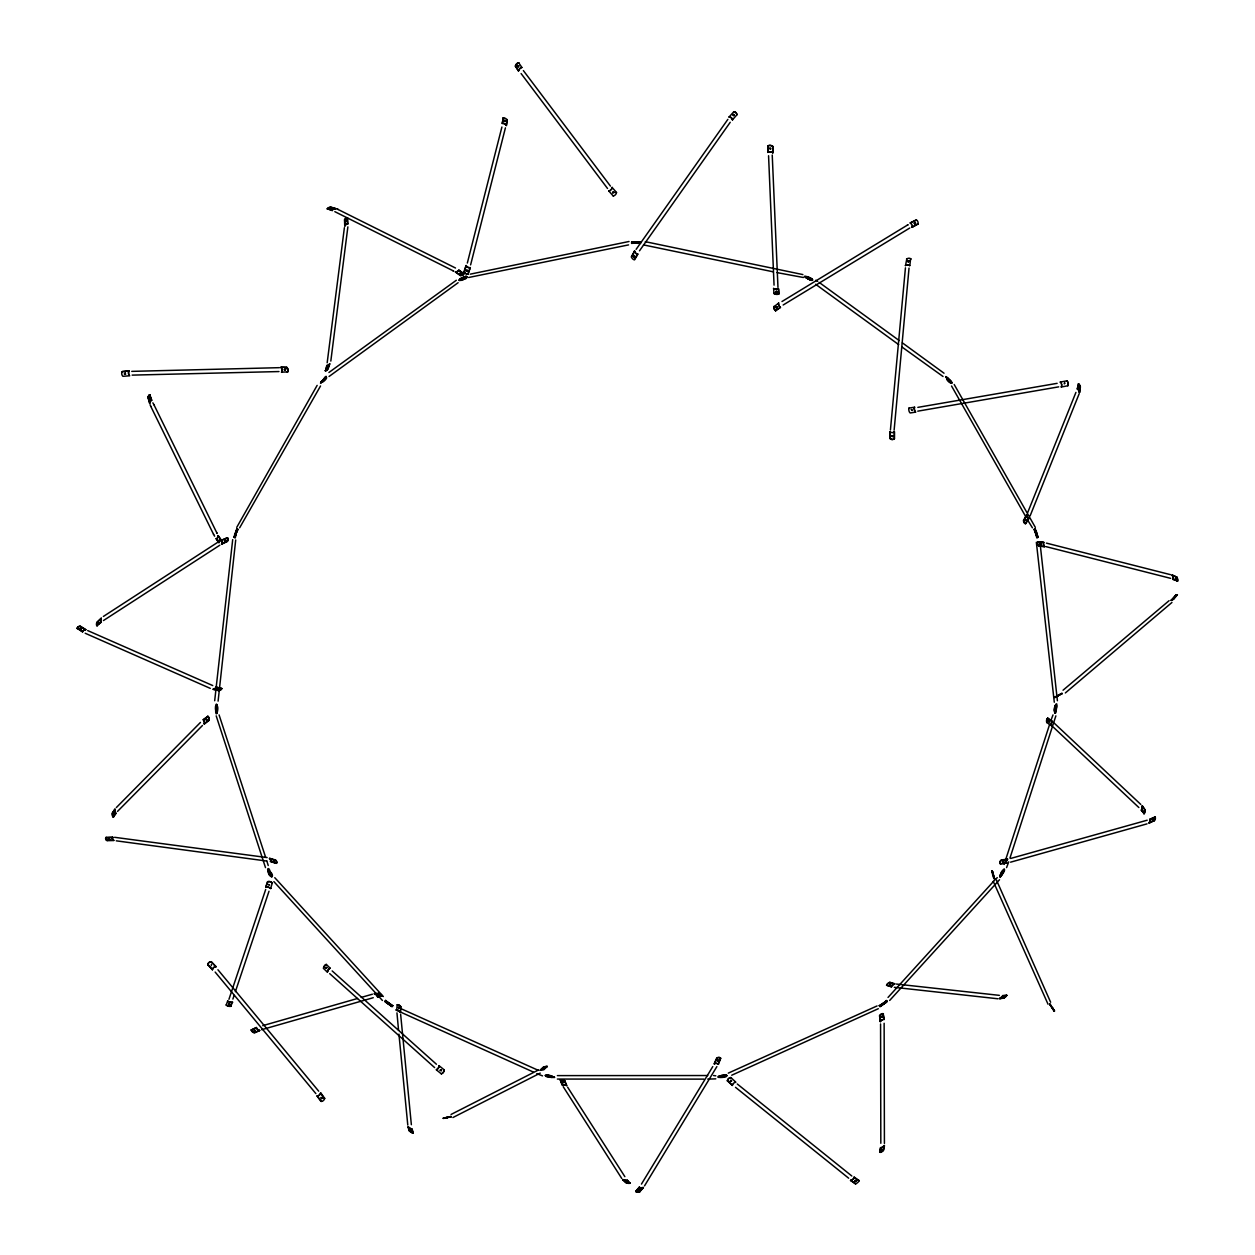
<?xml version="1.0" encoding="UTF-8"?>
<svg xmlns="http://www.w3.org/2000/svg" width="1255" height="1255" viewBox="0 0 1255 1255"><rect width="100%" height="100%" fill="white"/><g stroke="black" fill="none" stroke-linecap="round" stroke-linejoin="round"><path stroke-width="1.5" d="M327.179 362.773L344.388 227.673M347.87 226.873L330.818 361.079M890.407 438.842L890.015 431.673A4.361 3.718 86.8 0 0 890.517 432.065A4.079 3.467 86.8 0 0 891.615 432.52L892.336 432.583M890.313 438.858A4.032 3.436 86.8 0 0 893.968 438.936L894.438 438.638A4.032 3.436 86.8 0 1 890.187 438.575L890.203 431.657M894.282 438.685L894.297 431.767A4.361 3.718 86.8 0 1 893.497 432.3M894.47 438.67L894.486 431.767A4.361 3.718 86.8 0 1 893.999 432.144M1051.172 1006.322L1049.949 1003.953L1053.98 1010.165M217.492 688.838L218.448 688.713M218.59 688.587L218.762 689.356L218.433 688.556M389.379 1003.89L388.03 1003.498L389.317 1003.765M389.427 1003.922L388.595 1003.263M552.592 1077.01C546.553 1071.927 540.434 1077.433 552.247 1077.37M79.991 628.316L81.214 628.52M914.911 223.892L914.205 223.076M1175.166 596.235L1174.492 597.207M125.343 373.002L124.323 373.943M125.61 374.084L125.092 373.033M325.202 377.614C317.217 385.52 320.951 384.893 324.92 377.379M216.189 708.636L216.817 709.42M216.174 708.181L216.833 709.326M881.324 1149.768L882.296 1149.423M1055.832 709.012L1055.377 708.197M234.732 536.716L234.92 537.124A4.361 0.816 -74.1 0 1 234.936 537.705L236.834 530.536M234.261 537.077L235.281 537.391A4.361 0.816 -74.1 0 1 235.281 537.799L236.803 530.096M327.367 367.652L327.131 368.578M504.181 120.825L505.075 120.229M504.385 120.668L505.043 121.453L504.306 121.17M504.996 121.609L504.573 120.307M894.125 430.183L909.028 268.115M1055.267 709.279L1055.69 708.4M541.125 1069.637L543.289 1067.283A4.032 1.004 -25 0 1 547.133 1066.374L543.807 1069.746A4.361 1.082 -25 0 0 543.368 1069.684A4.079 1.004 -25 0 0 542.772 1069.731L541.815 1069.966A4.079 1.004 -25 0 0 541.344 1070.107M1003.09 861.056L1002.682 862.342M149.439 398.07L149.612 398.839L149.925 397.929M235.611 533.877L235.924 532.559L236.018 533.877M345.894 221.351L346.176 220.519M345.596 221.272L345.925 220.613M1034.889 530.865L1036.128 530.755L1038.026 537.407M717.17 1060.318L717.938 1060.836M717.844 1060.742L718.064 1059.597L717.562 1060.961M948.404 379.324L949.36 380.359L948.2 379.794M948.121 379.559L949.109 379.951M214.683 700.745L232.693 539.634M113.374 817.178L115.789 813.334A4.361 1.851 -87 0 1 115.523 813.052A4.079 1.726 -87 0 1 115.115 812.205L114.864 811.154A4.079 1.726 -87 0 1 114.785 810.212A4.361 1.851 -87 0 1 114.801 809.13L112.166 813.381A4.032 1.71 -87 0 0 113.013 816.974L116.119 813.35A4.361 1.851 -87 0 1 115.852 813.067A4.079 1.726 -87 0 1 115.444 812.22L115.193 811.169A4.079 1.726 -87 0 1 115.099 809.867A4.361 1.851 -87 0 1 115.131 809.146L112.511 812.942A4.032 1.71 -87 0 0 113.499 817.146M400.471 1012.503L401.02 1006.918A4.032 2.463 55.6 0 0 397.207 1004.737L396.674 1010.322A4.361 2.667 55.6 0 1 397.145 1010.275A4.079 2.479 55.6 0 1 398.133 1010.495L399.09 1011.044A4.079 2.479 55.6 0 1 399.78 1011.656M518.519 66.484L518.566 65.652M325.72 377.269C329.328 376.673 321.296 384.767 320.982 381.693M1055.8 711.789C1050.513 712.354 1060.208 693.497 1055.455 711.758M1055.204 711.601C1053.918 701.969 1058.687 703.255 1055.628 711.773M625.853 1180.5L624.77 1180.375A4.079 1.302 17.2 0 1 623.829 1180.171A4.361 1.396 17.2 0 1 622.794 1179.857L626.088 1182.885A4.032 1.302 17.2 0 0 629.806 1183.292L627.265 1180.014A4.361 1.396 17.2 0 1 626.904 1180.108A4.079 1.302 17.2 0 1 625.963 1180.171L624.865 1180.045A4.079 1.302 17.2 0 1 623.578 1179.747A4.361 1.396 17.2 0 1 622.904 1179.543L625.759 1182.414A4.032 1.302 17.2 0 0 630.12 1182.885M1000.345 875.582C1001.223 868.193 1008.816 866.797 1001.082 875.849M1001.098 876.068L1003.969 869.15L1003.671 869.888M1001.725 873.355L1002.698 872.696L1001.819 873.119M84.665 629.947A4.079 2.588 11.3 0 0 83.881 630.23L83.112 630.779A4.079 2.588 11.3 0 0 82.673 631.547A4.361 2.777 11.3 0 0 82.61 632.002L77.245 628.222A4.032 2.573 11.3 0 1 79.849 626.339L80.116 626.308M216.174 708.306L216.629 709.122L216.174 708.463M908.651 261.997L907.663 261.26M908.698 260.695L907.992 261.934M772.233 155.024L777.975 287.426M1152.09 819.939L1153.282 819.829M1153.11 819.186L1152.514 820.252L1152.466 819.217M114.08 814.307L113.515 813.381M113.625 813.742L114.142 814.181M206.306 719.303L206.683 720.386M463.644 278.453L462.64 278.296M1055.706 708.62L1055.424 708.902M1036.41 533.03L1036.583 533.548M1036.505 533.846L1036.097 532.575L1036.457 533.877M1037.493 536.152L1035.265 528.904M221.633 688.822L216.158 686.893A4.361 2.039 -7.8 0 1 216.017 687.411A4.079 1.898 -7.8 0 1 215.703 688.195L214.934 688.744A4.079 1.898 -7.8 0 1 214.15 689.105A4.361 2.039 -7.8 0 1 213.162 689.403L219.029 690.705A4.032 1.883 -7.8 0 0 221.617 688.666L221.633 688.415M215.578 706.22C220.927 702.471 214.856 725.139 215.75 706.189M216.958 712.369L216.911 713.295L215.954 705.938M719.821 1077.37L719.397 1077.135M905.435 267.848L890.423 430.01M222.182 542.207L222.182 541.266M236.803 528.904L234.434 535.399L235.36 536.23M234.748 535.791L237.132 529.03A4.361 0.816 -69.9 0 0 237.07 529.406L237.807 529.641A4.361 0.816 -69.9 0 0 238.042 529.312L234.889 536.246M775.637 292.07L776.327 291.207M721.86 1076.398L723.115 1076.006L722.064 1076.743M881.01 1005.977L880.728 1005.114M880.822 1005.898L886.469 1000.423A4.361 0.816 -38.1 0 0 886.203 1000.721L886.877 1001.616A4.361 0.816 -38.1 0 0 887.238 1001.474L881.434 1005.71M98.816 623.123L98.408 622.025L98.329 623.311M98.659 623.045L98.517 621.947M562.46 1082.187L563.62 1082.061M563.166 1082.845L563.699 1081.936M811.106 278.939C815.123 283.912 793.646 270.515 811.718 279.41M1048.317 721.358L1049.211 720.841M1049.509 721.939L1048.647 720.966M725.327 1076.006L725.327 1075.394M271.535 875.441C267.174 879.112 266.546 857.981 271.582 875.833M325.829 967.966L326.943 967.542L325.892 967.228M325.767 968.327L326.739 967.621L326.316 968.389M773.77 306.879L778.79 303.02M1003.843 870.484L1000.172 877.386L1003.388 870.342M730.708 1080.163L730.394 1081.402M731.524 1081.277L731.524 1080.461M725.688 1075.551L724.857 1075.331L725.531 1076.068M1078.72 387.011L1079.426 387.968M1079.269 387.999L1078.986 386.65L1079.096 388.046M275.551 860.02L269.543 858.247A4.361 2.071 31.1 0 1 270.202 858.953A4.079 1.93 31.1 0 1 270.625 859.597L270.876 860.365A4.079 1.93 31.1 0 1 270.751 861.024A4.361 2.071 31.1 0 1 270.531 861.291A4.361 2.071 31.1 0 1 270.374 861.558L276.382 863.346A4.032 1.914 31.1 0 0 275.394 860.303L275.771 860.444M251.282 1029.978L256.428 1027.688A4.361 2.839 13.4 0 0 256.522 1028.159A4.079 2.651 13.4 0 0 257.04 1029.053L257.855 1029.79A4.079 2.651 13.4 0 0 259.001 1030.402A4.361 2.839 13.4 0 0 259.675 1030.622L254.53 1032.928A4.032 2.62 13.4 0 1 251.282 1029.978L256.491 1027.421A4.361 2.839 13.4 0 0 256.585 1027.892A4.079 2.651 13.4 0 0 257.102 1028.786L257.918 1029.524A4.079 2.651 13.4 0 0 258.718 1029.994A4.361 2.839 13.4 0 0 259.738 1030.355L254.153 1032.536A4.032 2.62 13.4 0 1 251.392 1030.026L251.345 1029.712M1175.119 578.257L1175.778 578.006M734.41 115.24L734.348 115.413M1055.596 708.934L1055.581 709.295M885.92 1002.667L885.826 1001.616M912.071 410.511L911.412 409.569M224.629 540.481L225.712 540.403M225.978 540.168L225.822 540.748M1055.879 715.852L1009.93 858.153M236.254 532.669L235.454 533.893M235.72 533.438L236.16 532.732L236.128 533.579M639.893 1191.842L639.768 1191.56A4.032 2.071 -23 0 1 635.783 1191.277L636.065 1191.732A4.032 2.071 -23 0 0 639.454 1191.983L643.423 1187.638A4.361 2.228 -23 0 1 642.748 1187.826A4.079 2.086 -23 0 1 641.509 1188.014L640.521 1187.952A4.079 2.086 -23 0 1 639.909 1187.732M770.915 148.419L770.601 149.141M268.554 884.43L268.915 884.948M323.413 968.436L323.476 967.997A4.032 3.028 -68.9 0 1 325.876 964.546L326.457 964.483A4.032 3.028 -68.9 0 0 323.633 968.515L327.461 972.311A4.361 3.263 -68.9 0 1 327.68 971.26M806.369 276.978L805.992 276.728M890.062 984.94L889.309 984.234M889.371 984.375L890.642 984.579M1034.779 529.986L1034.951 529.422A4.361 0.816 69.9 0 0 1034.983 529.014L1037.336 535.791M1036.316 533.265L1036.536 533.375M777.096 307.067L775.841 307.585M1056.286 705.953C1052.678 706.989 1055.596 721.813 1055.879 705.796M1056.145 706.173L1055.157 713.295L1054.969 712.385M1055.879 705.436L1055.518 713.342L1054.875 712.291M727.382 1080.994L727.414 1080.853A4.032 3.734 7.9 0 1 730.881 1077.543L730.41 1077.763A4.032 3.734 7.9 0 0 727.461 1080.571L732.387 1085.512M270.405 873.715L269.37 872.696L270.327 873.276M269.668 872.507L270.202 873.464M855.361 1181.645L854.969 1180.5M854.937 1181.426L854.859 1180.626M612.738 192.752L613.883 192.062M85.717 629.524L80.304 626.167A4.032 2.573 11.3 0 0 77.261 628.363L77.198 628.645M211.405 964.311L211.311 965.738M503.553 117.75L502.125 123.523A4.361 3.138 52 0 1 502.973 123.476M503.224 117.797L502.329 123.367A4.361 3.138 52 0 1 502.879 123.304A4.079 2.918 52 0 1 503.992 123.492L505.028 124.01A4.079 2.918 52 0 1 506.047 124.888M503.02 117.954A4.032 2.902 52 0 1 507.177 120.025L506.283 125.594A4.361 3.138 52 0 0 505.843 125.045M507.098 119.507L506.487 125.437A4.361 3.138 52 0 0 505.781 124.621M149.439 397.459L149.941 398.776M879.692 1152.153L880.461 1147.619A4.361 1.961 -46.2 0 0 880.869 1147.603A4.079 1.82 -46.2 0 0 881.794 1147.337L882.751 1146.788A4.079 1.82 -46.2 0 0 883.489 1146.207A4.361 1.961 -46.2 0 0 884.257 1145.438L883.504 1149.972A4.032 1.804 -46.2 0 1 879.692 1152.153L880.696 1147.839A4.361 1.961 -46.2 0 0 881.339 1147.792A4.079 1.82 -46.2 0 0 882.03 1147.556L882.987 1147.007A4.079 1.82 -46.2 0 0 884.006 1146.176A4.361 1.961 -46.2 0 0 884.493 1145.658L883.426 1150.521A4.032 1.804 -46.2 0 1 880.179 1152.388L879.912 1152.263M458.091 271.315A4.079 2.447 11 0 0 458.655 270.641A4.361 2.62 11 0 0 458.844 269.951L463.754 273.731A4.032 2.432 11 0 1 460.334 275.535L455.361 272.037M218.103 701.137L235.705 539.979M460.773 273.135C458.906 271.739 462.044 274.563 460.836 272.853M889.936 982.571L889.826 982.288A4.032 2.196 -20.7 0 0 886.579 985.222L891.552 986.948A4.361 2.385 -20.7 0 1 891.678 986.508A4.079 2.228 -20.7 0 1 892.195 985.677L893.011 984.924A4.079 2.228 -20.7 0 1 893.811 984.438A4.361 2.385 -20.7 0 1 894.799 983.998L889.513 982.728M321.045 382.273L326.065 376.296L321.202 382.524M149.612 394.713L151.871 400.361A4.361 2.024 -88.2 0 0 151.541 400.392A4.361 2.024 -88.2 0 0 151.039 400.455A4.079 1.883 -88.2 0 0 150.6 400.784L150.114 401.522A4.079 1.883 -88.2 0 0 149.721 402.62A4.361 2.024 -88.2 0 0 149.58 403.279L147.933 397.207M148.043 397.474L148.09 397.223A4.032 1.867 -88.2 0 1 149.784 394.729L151.541 400.345A4.079 1.883 -88.2 0 0 150.929 400.8L150.427 401.522A4.079 1.883 -88.2 0 0 150.129 402.29A4.361 2.024 -88.2 0 0 149.894 403.279L148.168 397.647A4.032 1.867 -88.2 0 1 150.145 394.729M345.643 220.911L346.521 221.46M905.514 265.589L906.8 258.859M910.597 258.75L909.812 265.699A4.361 3.561 -58 0 0 909.106 265.15A4.361 3.561 -58 0 1 909.624 265.589M1043.721 542.474L1037.775 541.721A4.032 2.871 43.3 0 0 1038.56 545.486L1038.669 546.003A4.032 2.871 43.3 0 1 1037.775 541.721L1043.893 542.286A4.361 3.106 43.3 0 0 1043.595 543.023A4.079 2.902 43.3 0 0 1043.533 543.807L1043.58 545.062A4.079 2.902 43.3 0 0 1044.176 546.207A4.361 3.106 43.3 0 0 1044.615 546.756L1038.669 546.003M386.211 1002.196L392.266 1006.432A4.361 0.816 33.9 0 1 392.015 1006.134L391.811 1005.569M219.986 540.905L219.437 540.027M114.189 814.024L114.001 813.162M616.268 192.909L616.503 192.47A4.032 3.671 -87.6 0 1 613.146 195.921L613.475 195.858M633.461 255.942L633.759 256.647M858.922 1180.971L854.09 1177.017A4.361 3.467 -18.5 0 1 853.949 1177.598M265.684 889.481L228.943 999.325M399.121 1008.377L398.557 1007.2M398.745 1008.471L399.545 1008.063M881.073 1016.77L882.03 1017.428M881.261 1017.083L882.328 1016.958M213.664 967.542L213.193 968.091A4.079 3.765 30.1 0 0 212.566 969.189A4.361 4.032 30.1 0 0 212.409 969.817L207.844 964.279M391.027 1005.82L384.83 1001.474A4.361 0.816 38.1 0 0 385.363 1001.663L385.834 1000.753A4.361 0.816 38.1 0 0 385.63 1000.392M235.705 533.626L236.128 532.999M467.378 270.515L466.123 270.656M806.322 277.308C810.997 282.108 817.491 280.712 806.887 277.073M1078.704 383.905L1077.135 388.987A4.361 1.804 78 0 1 1077.621 389.207A4.079 1.679 78 0 1 1078.061 389.63L1078.594 390.462A4.079 1.679 78 0 1 1079.08 391.607M1079.284 392.282L1080.335 387.23A4.032 1.663 78 0 0 1078.186 383.92M1079.598 392.219L1080.382 386.76A4.032 1.663 78 0 0 1078.547 383.952L1077.449 388.909A4.361 1.804 78 0 1 1077.763 389.034A4.079 1.679 78 0 1 1078.374 389.552L1078.924 390.383A4.079 1.679 78 0 1 1079.284 391.199M217.037 711.585L216.864 704.447L216.817 711.789M470.609 264.899L505.42 127.837M1040.081 543.368L1040.63 544.56M323.806 379.841L323.006 379.873M323.194 379.669L322.864 380.092M323.539 379.936L323.272 380.438M912.165 226.308A4.361 3.938 -59.5 0 1 912.024 227.359L917.938 223.766M465.825 277.465L465.04 276.759L466.091 276.728M466.185 276.963C462.028 283.097 453.541 279.834 465.04 276.759M1001.914 873.809L1002.353 872.445M203.467 720.056A4.079 2.635 -72.5 0 1 204 720.903L204.251 721.97A4.079 2.635 -72.5 0 1 204.251 722.896A4.361 2.824 -72.5 0 1 204.079 723.947L208.738 720.041M330.096 208.628C332.999 208.001 329.281 209.036 330.661 209.099M638.748 242.717L631.579 243.392A4.361 0.816 -2.1 0 0 631.955 243.266L632.112 242.246A4.361 0.816 -2.1 0 0 631.563 242.09L638.968 242.152M463.817 273.449L463.723 273.857A4.032 2.432 11 0 1 460.805 275.394L460.538 275.394M445.933 1117.781L447.36 1117.64L444.019 1118.346M1037.65 536.089L1036.85 536.356M285.669 369.55L284.54 370.288M501.906 127.022L467.331 263.048M460.224 279.081C469.056 281.387 469.354 271.284 460.522 279.928M562.271 1085.246L560.357 1080.194A4.032 2.322 29.5 0 1 564.719 1080.665L566.774 1085.465M207.091 719.821L206.51 718.927M324.496 1098.8L320.543 1092.901A4.361 3.969 80.6 0 1 320.198 1093.889A4.079 3.702 80.6 0 1 319.68 1094.689M914.77 223.814L915.13 222.449M915.617 223.406L915.272 222.527M1002.055 872.727L1002.431 873.276M236.724 527.398L317.139 385.379M413.052 1133.03L412.911 1133.03A4.032 1.475 42.6 0 1 409.663 1131.163L409.459 1130.739A4.032 1.475 42.6 0 0 413.256 1132.92L412.801 1133.155M638.481 241.839L638.748 243.062M719.288 1077.37C722.111 1071.817 734.034 1077.072 720.417 1077.527M885.873 1002.196L879.818 1006.432A4.361 0.816 -33.9 0 0 880.069 1006.134L880.257 1005.569M379.12 994.776L378.257 995.121M378.288 994.399L378.712 995.419L379.324 994.744M1079.206 393.646L1030.104 515.899M234.042 537.407L236.505 530.238M236.426 530.63L234.387 537.501A4.361 0.816 -74.1 0 1 234.544 537.156L234.889 536.952M638.356 1190.211L638.717 1189.677M639.721 1190.258L639.626 1189.567M386.054 1001.914L387.073 1001.804L386.101 1002.337M216.268 711.789L217.225 711.569M515.319 66.201L515.46 65.762A4.032 3.059 -66.5 0 1 518.315 62.828L518.895 62.844A4.032 3.059 -66.5 0 0 515.538 66.295L518.378 70.908M1006.432 861.354L1006.573 860.883A4.079 2.745 -28.9 0 1 1006.965 860.13A4.361 2.934 -28.9 0 1 1007.608 859.361L1000.925 860.569A4.032 2.714 -28.9 0 0 1000.282 863.785L1006.855 863.126A4.361 2.934 -28.9 0 1 1006.588 862.734A4.079 2.745 -28.9 0 1 1006.385 861.824L1006.447 860.648A4.079 2.745 -28.9 0 1 1007.028 859.628M272.021 882.673L272.319 882.877A4.032 3.357 5.7 0 0 267.456 881.7L265.762 887.222A4.361 3.624 5.7 0 1 266.797 887.003M265.731 887.426L267.848 881.763A4.032 3.357 5.7 0 1 272.006 882.767M270.609 888.603L272.319 882.877M907.836 261.369L908.73 260.726M633.336 242.717L640.505 243.046A4.361 0.816 2.1 0 1 640.128 242.921L640.113 243.266A4.361 0.816 2.1 0 0 640.489 243.392L633.587 243.141L633.1 242.152M717.311 1060.004L717.86 1060.993M377.473 996.847L381.991 995.874A4.032 1.679 27.2 0 0 379.214 993.364L374.382 993.599A4.361 1.82 27.2 0 1 375.339 994.117A4.079 1.694 27.2 0 1 376.108 994.65L376.924 995.388A4.079 1.694 27.2 0 1 377.488 996.172A4.361 1.82 27.2 0 1 377.63 996.548L381.912 996.015M112.495 838.732L112.636 839.391A4.079 2.4 9.8 0 0 113.295 840.175A4.361 2.573 9.8 0 0 113.781 840.536L107.067 840.599A4.032 2.385 9.8 0 1 106.079 837.556L112.856 837.195A4.361 2.573 9.8 0 0 112.542 837.414M332.481 210.354A4.361 1.773 -6.1 0 0 332.355 210.652L327.351 208.659A4.032 1.647 -6.1 0 1 330.269 207.122M326.959 365.723A4.361 1.412 -56.9 0 0 327.21 365.77A4.079 1.318 -56.9 0 0 327.963 365.472L328.653 364.97A4.079 1.318 -56.9 0 0 329.249 364.374A4.361 1.412 -56.9 0 0 329.908 363.589L327.947 369.158A4.032 1.302 -56.9 0 1 325.547 370.9L326.818 365.44A4.361 1.412 -56.9 0 1 326.677 365.534M325.406 370.837L327.1 365.629M325.123 370.664A4.032 1.302 -56.9 0 0 327.932 368.625L329.061 365.142M1004.126 864.413L1049.635 724.355M1050.827 720.684L1052.992 714.911M1008.738 861.84L1006.573 867.613M274.186 861.667L273.292 860.726L274.39 860.867M232.881 999.09L234.136 995.388M235.375 991.67L269.009 891.238M410.291 1130.567L410.824 1131.053M467.848 267.346L468.382 267.55A4.079 3.545 74.2 0 0 469.747 267.644A4.361 3.796 74.2 0 0 470.358 267.55L468.084 273.841A4.032 3.514 74.2 0 1 463.926 271.77L466.029 265.527A4.361 3.796 74.2 0 0 466.813 266.358A4.079 3.545 74.2 0 0 467.519 266.986M464.319 272.115L466.201 265.48M468.084 273.841L470.186 267.597A4.361 3.796 74.2 0 1 469.574 267.692A4.079 3.545 74.2 0 1 468.382 267.55L467.346 267.033A4.079 3.545 74.2 0 1 466.405 266.123M552.89 1076.963L552.498 1076.555M386.524 1002.572L392.062 1006.73A4.361 0.816 33.9 0 1 391.811 1006.432L392.439 1005.553A4.361 0.816 33.9 0 1 392.846 1005.631M286.72 367.433L287.16 367.699A4.032 3.31 64 0 1 287.662 371.856L287.348 372.327A4.032 3.31 64 0 0 286.72 367.433L280.822 367.291A4.361 3.577 64 0 1 281.23 367.872A4.079 3.341 64 0 1 281.732 369.127L281.889 370.351A4.079 3.341 64 0 1 281.669 371.59M908.793 408.518L909.122 408.063A4.032 3.279 73.1 0 0 910.126 412.973L915.695 412.111A4.361 3.545 73.1 0 1 915.083 411.248A4.079 3.31 73.1 0 1 914.675 410.369L914.409 409.13A4.079 3.31 73.1 0 1 914.503 407.812A4.361 3.545 73.1 0 1 914.691 407.185L908.918 408.11M385.834 1002.07L386.148 1002.667M320.527 385.991L239.658 527.79M221.602 688.305A4.032 1.883 -7.8 0 1 218.558 690.501L218.605 690.815M950.725 381.724C936.073 365.974 960.671 392.784 946.348 377.269M1002.369 861.542L1003.341 862.248L1003.247 861.04M892.917 436.379L891.834 435.548M1003.373 870.546C997.96 875.943 999.215 880.869 1003.702 871.111M235.03 536.105L237.713 529.186A4.361 0.816 -69.9 0 1 237.462 529.516L236.787 529.469M101.106 619.06A4.079 1.788 -64.2 0 0 100.855 620.252L100.855 621.194A4.079 1.788 -64.2 0 0 101.012 621.758A4.361 1.93 -64.2 0 0 101.341 622.166L96.823 625.618A4.032 1.773 -64.2 0 1 96.808 622.417L101.028 618.276M733.061 114.785L733.61 115.837M733.767 114.456L733.14 115.413M226.182 1005.13L227.704 1000.91A4.361 2.62 9.6 0 0 228.206 1001.27A4.079 2.432 9.6 0 0 229.367 1001.819L230.575 1002.117A4.079 2.432 9.6 0 0 231.924 1002.165A4.361 2.62 9.6 0 0 232.583 1002.086L230.653 1006.369A4.032 2.416 9.6 0 1 226.496 1005.365L226.245 1004.831A4.032 2.416 9.6 0 0 231.108 1006.008L231.061 1006.306M946.992 377.316C944.137 381.551 959.683 388.124 947.274 377.865M225.1 540.23L224.88 541.062M225.774 540.246L224.88 540.529M327.32 209.177A4.032 1.647 -6.1 0 1 330.74 207.357L330.285 207.279M1003.639 996.439L1003.216 997.411L1004.031 996.454M268.539 870.248C271.707 883.504 275.661 872.947 267.958 870.845M1027.641 512.699L1075.927 392.391M881.669 1017.397L882.124 1016.487M858.969 1180.422L858.922 1180.39A4.032 3.2 -18.5 0 1 855.455 1183.7L855.957 1183.779M465.982 276.806L459.361 280.54L460.036 280.116M391.215 1005.553L391.042 1004.69L391.482 1005.428M1054.388 1010.557L1054.294 1011.342L1049.823 1004.439M1054.278 1010.322L1054.561 1010.918M1172.452 576.029A4.079 2.055 59 0 1 1172.798 576.908L1173.017 577.99A4.079 2.055 59 0 1 1172.97 578.963A4.361 2.196 59 0 1 1172.829 579.371L1177.676 580.861A4.032 2.039 59 0 0 1176.923 577.206L1172.201 574.916A4.361 2.196 59 0 1 1172.719 575.872M217.099 711.914C213.193 710.707 217.837 695.537 216.456 711.318M718.315 1064.287L720.684 1058.279A4.032 2.761 -42 0 0 716.699 1057.996L714.158 1063.801A4.361 2.996 -42 0 1 715.099 1063.393M714.33 1063.989L717.264 1057.996A4.032 2.761 -42 0 1 720.668 1058.232L718.142 1064.083A4.361 2.996 -42 0 0 717.813 1063.738A4.361 2.996 -42 0 1 718.519 1064.303M206.102 720.103L207.279 719.68L206.275 719.115M546.584 1075.441C545.847 1074.421 565.33 1079.896 546.396 1076.147M632.379 242.654L632.112 242.843A4.361 0.816 -2.1 0 1 631.563 243.046L638.481 242.795M1006.651 995.293L1006.698 995.56A4.032 1.161 -32.5 0 1 1003.922 998.07L999.623 998.776A4.361 1.255 -32.5 0 0 1000.549 998.18A4.079 1.161 -32.5 0 0 1001.302 997.615L1002.117 996.878A4.079 1.161 -32.5 0 0 1002.714 996.156A4.361 1.255 -32.5 0 0 1002.886 995.827L1006.792 995.356L1002.698 995.544A4.361 1.255 -32.5 0 1 1002.4 996.046A4.079 1.161 -32.5 0 1 1001.929 996.58L1001.114 997.317A4.079 1.161 -32.5 0 1 1000.047 998.102A4.361 1.255 -32.5 0 1 999.451 998.478L1003.357 998.007A4.032 1.161 -32.5 0 0 1006.604 995.058M219.264 540.027L219.845 541.282L219.829 540.042M323.1 380.391L323.931 379.528M1064.742 383.089L1064.287 383.905M639.626 242.89L639.972 242.246A4.361 0.816 2.1 0 1 640.505 242.09L633.587 241.839M217.099 712.385L216.189 705.796M466.154 270.296L466.97 269.841M345.705 220.723L346.568 220.409L346.38 221.429M276.382 863.346L270.531 861.291A4.079 1.93 31.1 0 0 270.704 860.632L270.453 859.863A4.079 1.93 31.1 0 0 269.825 858.969A4.361 2.071 31.1 0 0 269.386 858.514L275.394 860.303M1175.7 579.026L1175.747 578.241M321.876 1098.407L321.107 1098.627L321.908 1098.502M543.352 1068.115L544.78 1067.958L543.462 1068.491M346.427 224.237L346.082 224.551A4.079 2.071 -74.2 0 0 345.549 225.163A4.361 2.212 -74.2 0 0 345.047 226.026L345.015 219.531A4.032 2.055 -74.2 0 1 347.4 217.79L347.855 224.002M327.665 367.997L327.006 367.872M716.872 1066.609L644.521 1185.881M1000.643 875.99L1004.486 869.26L1003.796 869.872M882.877 1004.282L884.022 1003.404L882.689 1003.859M883.802 1003.718L883.238 1004.157M218.903 689.105L217.758 688.995M1177.425 581.238L1177.316 581.269A4.032 2.039 59 0 0 1176.421 576.986L1176.688 576.814M284.352 369.456L285.34 369.127M122.127 371.762L129.124 370.9A4.361 4.142 39.2 0 0 128.7 371.841A4.079 3.875 39.2 0 0 128.543 372.782L128.496 373.472M221.962 543.023A4.361 2.698 -45.8 0 1 221.507 543.933L227.437 540.936A4.032 2.494 -45.8 0 0 227.437 537.736L221.507 540.168M641.462 1184.077L712.777 1066.577M631.453 257.134L634.465 251.094M634.889 251.753A4.079 3.247 -89.7 0 0 635.516 252.867L636.332 253.604A4.079 3.247 -89.7 0 0 637.367 253.996A4.361 3.483 -89.7 0 0 637.932 254.043L634.685 259.66A4.032 3.216 -89.7 0 1 631.438 256.71L634.685 251.094M634.104 259.644L637.713 254.043A4.361 3.483 -89.7 0 1 636.85 253.934A4.079 3.247 -89.7 0 1 636.112 253.604L635.297 252.851A4.079 3.247 -89.7 0 1 634.669 251.753M552.671 1077.135L551.651 1077.527M1026.935 516.244A4.079 2.494 -85.2 0 0 1027.233 517.076L1027.767 517.891A4.079 2.494 -85.2 0 0 1028.504 518.425A4.361 2.667 -85.2 0 0 1028.927 518.519L1025.586 523.696A4.032 2.463 -85.2 0 1 1023.437 520.401L1026.496 515.193M1026.59 515.883A4.079 2.494 -85.2 0 0 1026.935 517.044L1027.484 517.876A4.079 2.494 -85.2 0 0 1028.222 518.393A4.361 2.667 -85.2 0 0 1028.645 518.503L1025.586 523.696A4.032 2.463 -85.2 0 1 1023.766 520.856L1026.778 515.225A4.361 2.667 -85.2 0 0 1026.841 516.087M399.231 1008.455L398.259 1007.467L399.043 1007.185M947.494 378.037C954.867 383.136 950.835 385.928 946.772 377.881M999.529 879.739L889.654 1000.47M1041.117 544.027L1040.301 544.701M779.041 293.78L778.602 294.094A4.032 2.855 13.7 0 1 774.366 293.796L774.053 293.325A4.032 2.855 13.7 0 0 778.994 293.686L778.555 288.681A4.361 3.09 13.7 0 1 777.99 288.917A4.079 2.887 13.7 0 1 776.751 289.136L775.512 289.042A4.079 2.887 13.7 0 1 774.225 288.65M229.681 1003.765L229.681 1004.675M229.775 1004.596L228.661 1003.686M777.08 307.789L776.861 308.04M1055.533 705.734L1056.334 706.361M880.947 1005.381L886.689 1000.706A4.361 0.816 -38.1 0 0 886.344 1001.145M883.724 1019.468A4.079 2.745 -60.6 0 0 882.704 1019.672L881.747 1020.221A4.079 2.745 -60.6 0 0 880.822 1021.131A4.361 2.934 -60.6 0 0 880.414 1021.711L879.881 1015.624A4.032 2.714 -60.6 0 1 883.128 1013.758M635.532 242.874L636.536 242.874M636.536 242.686L635.328 242.388L636.724 242.419M1154.318 820.833L1154.584 820.456A4.032 2.071 -48.7 0 0 1155.212 817.24L1149.674 819.186A4.361 2.228 -48.7 0 1 1149.862 819.515A4.361 2.228 -48.7 0 1 1150.098 819.719A4.079 2.086 -48.7 0 1 1150.223 820.535L1150.035 821.492A4.079 2.086 -48.7 0 1 1149.69 822.292A4.361 2.228 -48.7 0 1 1149.141 823.17L1154.098 820.629A4.032 2.071 -48.7 0 0 1154.851 816.848M727.869 119.366L636.128 249.353M1048.38 721.045L1049.321 720.95M1048.694 722.002L1049.556 721.437L1048.568 720.856M236.254 530.567L236.63 530.049M639.501 250.812L730.222 122.3M635.312 242.733L636.662 242.544M627.484 1182.21L626.794 1181.363M1036.269 534.05L1036.097 532.795M719.664 1077.527L719.617 1076.727M613.868 192.784L612.581 192.752M517.656 65.793L518.848 65.888M518.409 66.625L517.546 66.484M1171.95 602.463L1065.354 692.948M1067.88 385.756L1068.005 385.379A4.032 3.875 65.4 0 0 1067.142 381.175L1066.876 380.845A4.032 3.875 65.4 0 1 1067.88 385.756L1061.244 387.011A4.361 4.189 65.4 0 0 1061.573 386.007M106.142 837.367L105.922 837.634A4.032 2.385 9.8 0 0 106.769 840.238L106.973 840.379M456.051 272.006A4.079 2.447 11 0 0 457.228 271.77L458.153 271.033A4.079 2.447 11 0 0 458.593 270.562A4.361 2.62 11 0 0 458.797 270.233L463.754 273.731A4.032 2.432 11 0 1 460.836 275.253L460.334 275.535M888.022 997.443L995.544 879.19M1176.343 594.854L1171.041 600.329A4.361 0.816 -45.7 0 1 1171.511 599.937L1173.111 599.121A4.361 0.816 -45.7 0 1 1173.205 599.325L1173.409 599.419A4.361 0.816 -45.7 0 1 1173.456 599.576L1177.378 594.729L1175.841 594.792M1175.511 595.466L1171.292 600.565A4.361 0.816 -45.7 0 1 1171.997 600L1177.378 594.729M612.236 187.434A4.361 3.969 -87.6 0 1 612.064 188.125A4.079 3.702 -87.6 0 1 611.467 189.317L610.479 190.18A4.079 3.702 -87.6 0 1 609.365 190.744M463.628 277.873L462.452 278.532L463.832 278.375M254.326 1030.983L254.028 1030.637M255.424 1030.245L254.671 1031.108L254.326 1029.947M854.984 1181.316L856.083 1180.484M856.051 1181.41L855.973 1180.375M635.783 1191.277L639.313 1187.057A4.361 2.228 -23 0 0 639.595 1187.324A4.079 2.086 -23 0 0 640.395 1187.669L641.399 1187.732A4.079 2.086 -23 0 0 642.638 1187.544A4.361 2.228 -23 0 0 643.297 1187.356L639.768 1191.56M639.438 1187.34L636.003 1191.591M729.124 116.982L733.72 111.805A4.032 3.514 -56.3 0 1 736.967 114.754L732.371 119.931M550.349 1076.304L549.282 1076.021M1064.381 383.371L1064.82 383.073M991.858 870.954C997.505 886.312 991.199 874.876 992.689 871.582M991.811 870.986L994.619 879.049L992.893 872.554M879.222 1005.631A4.361 0.816 -33.9 0 1 879.614 1005.506L880.351 1006.29A4.361 0.816 -33.9 0 1 880.006 1006.73L885.826 1002.525M638.497 243.141L639.124 242.042M808.314 277.904L809.632 278.453L808.346 278.437M735.179 1082.343A4.079 3.765 7.9 0 0 733.971 1082.908L733.108 1083.74A4.079 3.765 7.9 0 0 732.528 1084.869M467.44 271.002L466.389 271.143M268.037 870.405L268.476 871.394M381.912 996.392L382.006 996.297A4.032 1.679 27.2 0 0 378.665 993.442L378.806 993.16M107.067 840.599L106.8 840.097A4.032 2.385 9.8 0 1 105.953 837.493M320.809 1097.529L322.002 1097.498M109.64 839.266L108.84 838.481M853.353 1178.649L852.553 1179.684A4.079 3.232 -18.5 0 1 851.376 1180.312M853.039 1179.292L853.431 1178.853A4.079 3.232 -18.5 0 0 854.012 1177.802M772.766 146.333L772.798 152.655A4.361 3.906 24 0 0 772.202 152.263A4.079 3.655 24 0 0 770.931 151.777L769.629 151.839A4.079 3.655 24 0 0 768.374 152.137A4.361 3.906 24 0 0 767.778 152.435L767.809 145.988A4.032 3.624 24 0 1 772.766 146.333L772.374 146.145M441.336 1070.907L440.144 1070.437M444.129 1069.793L444.05 1070.233A4.032 3.702 -84.2 0 1 441.572 1073.668L441.305 1073.825A4.032 3.702 -84.2 0 0 444.129 1069.793L438.968 1065.652A4.361 4 -84.2 0 1 438.826 1066.734A4.079 3.734 -84.2 0 1 438.497 1067.644L437.932 1068.68A4.079 3.734 -84.2 0 1 436.897 1069.448M1143.823 813.773A4.032 1.71 86.6 0 0 1144.717 809.475L1142.034 805.883A4.361 1.851 86.6 0 1 1142.081 806.588A4.079 1.726 86.6 0 1 1142.019 807.906L1141.799 808.989A4.079 1.726 86.6 0 1 1141.391 809.852A4.361 1.851 86.6 0 1 1141.14 810.165L1144.309 813.569A4.032 1.71 86.6 0 0 1145.078 809.899L1142.364 805.851A4.361 1.851 86.6 0 1 1142.411 806.573A4.079 1.726 86.6 0 1 1142.348 807.891L1142.113 808.957A4.079 1.726 86.6 0 1 1141.846 809.632M1152.812 819.907L1152.874 818.982M458.122 282.704L329.03 376.5M270.484 875.551L271.425 875.99M725.876 1075.174L719.491 1077.01M319.272 1095.113L319.821 1094.658A4.079 3.702 80.6 0 0 320.496 1093.544A4.361 3.969 80.6 0 0 320.7 1092.87L324.684 1098.36M321.531 382.085L325.971 377.316M324.543 1098.376L324.637 1098.282A4.032 3.671 80.6 0 1 320.966 1101.435L316.982 1095.944M116.338 807.561L200.455 722.425M202.463 725.5L117.515 811.405M276.524 863.142L276.696 862.922A4.032 1.914 31.1 0 0 275.849 860.318M80.21 629.037L80.43 628.002M638.936 1190.65L639.595 1189.975M776.986 307.93L775.888 307.757M284.43 369.315L285.481 369.237M1060.146 694.611L1062.263 693.576L1054.561 697.278L1062.091 693.262L1054.749 697.56L1055.926 697.058M97.263 625.9A4.032 1.773 -64.2 0 1 97.247 622.151L101.326 618.417M101.043 622.025L96.964 625.696M1054.639 697.435L1056.945 696.541M722.315 1076.445L721.876 1076.241M539.823 1070.342L543.289 1067.283M547.133 1066.374L543.65 1069.433A4.361 1.082 -25 0 0 543.399 1069.37A4.079 1.004 -25 0 0 542.631 1069.417L541.658 1069.637A4.079 1.004 -25 0 0 540.811 1069.935M881.81 1149.078L881.638 1150.129M463.001 278.563L462.766 278.814M892.76 435.673L891.521 436.175L892.76 436.693M993.333 873.276L992.831 874.421M1063.048 690.219L1169.08 600.674M552.294 1076.429L552.577 1077.48M463.832 278.234L462.875 278.594M811.718 279.912L811.844 279.081M639.689 242.78L640.113 242.544A4.361 0.816 2.1 0 1 640.489 242.403L633.587 242.199M1047.894 718.142L1047.517 718.378A4.032 2.635 72.7 0 0 1046.733 722.519L1051.612 725.704A4.361 2.855 72.7 0 1 1051.455 725.014A4.079 2.667 72.7 0 1 1051.408 723.711L1051.627 722.629A4.079 2.667 72.7 0 1 1051.972 721.954A4.361 2.855 72.7 0 1 1052.506 721.405L1047.627 718.236L1052.255 721.5A4.361 2.855 72.7 0 0 1051.894 721.829A4.079 2.667 72.7 0 0 1051.376 722.723L1051.141 723.79A4.079 2.667 72.7 0 0 1051.157 724.731A4.361 2.855 72.7 0 0 1051.345 725.782M880.932 1005.679L887.034 1001.192A4.361 0.816 -38.1 0 1 886.658 1001.333L886.328 1001.412M1025.602 519.492L1025.492 520.637M633.791 256.867L634.575 256.757M1036.881 536.167L1037.32 536.434M996.376 878.39L997.286 877.684M203.09 719.743L207.906 716.354A4.032 2.62 -72.5 0 1 208.895 720.558L204.345 724.025A4.361 2.824 -72.5 0 0 204.471 723.335A4.079 2.635 -72.5 0 0 204.502 722.049L204.251 720.998A4.079 2.635 -72.5 0 0 203.89 720.339A4.361 2.824 -72.5 0 0 203.357 719.821L207.906 716.354M460.459 279.096C468.131 273.559 469.558 278.092 460.585 279.583M911.318 409.554L912.118 409.93M459.816 273.512L460.962 273.402M328.92 372.484L456.334 280.257M773.896 306.879A4.032 3.09 -84.8 0 0 775.386 310.613L780.312 307.381M775.574 310.785L780.547 307.397A4.361 3.341 -84.8 0 1 779.841 306.848M213.601 967.668L214.15 967.213A4.079 3.765 30.1 0 1 214.997 966.821M321.531 1101.388L317.123 1095.929A4.361 3.969 80.6 0 0 318.111 1095.788A4.079 3.702 80.6 0 0 318.927 1095.427L319.413 1095.082M219.845 545.188L103.459 620.535M907.349 225.194L908.118 224.676L781.975 301.529M728.277 1073.135L877.041 1005.945M878.312 1008.706L731.728 1075.221M783.151 305.012L909.812 227.986M881.512 1020.095L882.469 1019.546M879.253 1005.679L885.355 1001.867M885.481 1001.663L879.457 1005.961A4.361 0.816 -33.9 0 1 879.802 1005.804L880.335 1005.804M103.381 616.456L217.319 542.584M769.739 148.043L770.241 147.886M543.682 1067.864L544.545 1067.723M268.79 884.649L269.637 884.963M467.331 271.127L466.264 270.813M773.833 306.424L774.053 306.44A4.032 3.09 -84.8 0 0 775.81 310.816L775.81 310.816M553.188 1076.79L553.973 1076.853L547.164 1075.692M1054.388 1011.232L1049.651 1004.157M1038.073 537.391A4.361 0.816 74.1 0 0 1037.76 536.92L1036.787 537.391A4.361 0.816 74.1 0 0 1036.787 537.799L1035.218 530.771M767.746 146.129L768.138 145.847A4.032 3.624 24 0 1 772.343 146.223M1057.134 695.898L1057.965 695.694M1058.043 695.85L1057.039 696.18M108.354 838.748L109.185 838.669M109.656 839.046L108.369 838.889M566.13 1085.151A4.079 2.337 29.5 0 0 564.891 1084.728L563.809 1084.602A4.079 2.337 29.5 0 0 563.056 1084.712A4.361 2.51 29.5 0 0 562.413 1084.995L560.357 1080.194A4.032 2.322 29.5 0 1 564.17 1080.696L564.719 1080.665M1152.592 819.107L1153 818.982M721.907 1076.57L722.786 1076.351M207.703 964.813A4.032 3.734 30.1 0 1 211.264 961.754L216.033 966.648M917.891 224.331L917.985 224.284A4.032 3.639 -59.5 0 0 916.166 219.876L910.142 222.919A4.361 3.938 -59.5 0 1 910.942 223.5M736.92 114.785L736.763 114.236A4.032 3.514 -56.3 0 0 733.987 111.726L733.72 111.805M776.123 306.769L777.018 306.91M776.735 292.337L776.829 291.395M911.899 227.281L917.844 224.206M397.207 1004.737L397.38 1004.784A4.032 2.463 55.6 0 1 400.627 1006.635L400.8 1006.855M451.063 1114.44L538.426 1069.997M452.882 1117.546L540.246 1073.103M125.484 374.21L124.496 374.006M465.699 276.978L459.001 280.147L459.91 280.053M517.609 66.641L518.488 66.829M778.618 293.968L778.492 288.932A4.361 3.09 13.7 0 1 777.927 289.152A4.079 2.887 13.7 0 1 776.688 289.387L775.449 289.293A4.079 2.887 13.7 0 1 774.508 289.027A4.361 3.09 13.7 0 1 773.535 288.572M855.157 1180.484L856.255 1180.971M221.711 544.121L227.422 541.517A4.032 2.494 -45.8 0 0 227.422 537.752L221.711 540.372A4.361 2.698 -45.8 0 1 222.025 540.67A4.079 2.51 -45.8 0 1 222.386 541.47L222.386 542.411A4.079 2.51 -45.8 0 1 222.025 543.541M1154.098 820.629L1148.921 822.966A4.361 2.228 -48.7 0 0 1149.282 822.386A4.079 2.086 -48.7 0 0 1149.8 821.272L1149.988 820.331A4.079 2.086 -48.7 0 0 1149.862 819.515L1154.929 816.911M543.431 1067.597L543.854 1067.409A4.032 1.004 -25 0 1 547.117 1066.64L547.274 1066.687M457.761 271.284L457.291 271.488A4.079 2.447 11 0 1 456.098 271.723M881.496 1016.205L882.328 1016.472M612.864 191.764L613.946 192.25M627.28 1182.257L626.574 1181.488M228.614 1003.969L229.822 1004.267M908.087 260.679L909.044 261.056M633.759 255.534L634.544 255.612M634.089 256.899L633.477 256.491M889.779 984.061L890.611 984.171M1039.909 543.556L1040.96 544.356M1147.039 823.86L1010.604 862.169M262.734 1025.664L357.518 998.478M361.236 997.411L372.39 994.211M261.762 1029.68L373.268 997.709M447.094 1117.64L451.314 1116.793L443.297 1118.158M917.766 411.169L1058.702 386.854M447.392 1117.358L451.235 1116.448L443.188 1118.205M1010.652 858.451L1147.18 820.205M733.453 114.409L734.348 114.723M470.233 274.155L629.037 241.493M628.567 244.898L468.648 277.496M443.376 1118.519L444.239 1117.923M562.899 1081.622L562.569 1082.453M720.339 1077.198L727.006 1075.441L726.018 1075.362M550.302 1076.398L549.125 1076.335M447.157 1117.327L444.27 1118.111M80.916 629.194L80.979 628.065M775.919 291.505L776.892 291.756M776.767 292.211L775.904 292.07M468.256 273.794L467.786 273.888A4.032 3.514 74.2 0 1 464.225 272.131L464.099 271.896M1057.134 383.34L917.829 407.373M279.426 367.668L131.759 371.37M1066.876 380.845L1060.24 382.1A4.361 4.189 65.4 0 1 1060.71 382.618M715.821 1078.845L707.726 1079.127M635.532 242.686L636.662 242.67M344.811 219.907L344.513 219.829A4.032 2.055 -74.2 0 1 347.321 217.79L347.51 217.852M724.857 1075.331L718.033 1076.492L724.904 1075.692M724.857 1076.225L718.033 1077.37L724.904 1076.57M1053.369 1008.753L1052.772 1008.204M132.151 375.12L278.987 371.558M1006.259 861.589A4.079 2.745 -28.9 0 0 1006.353 862.263A4.361 2.934 -28.9 0 0 1006.714 862.907L1000.345 863.801A4.032 2.714 -28.9 0 1 1001.098 860.02L1007.467 859.126M731.116 1081.449L730.3 1081.135M636.552 242.639L635.673 242.45M377.19 993.599L374.225 993.897A4.361 1.82 27.2 0 1 374.853 994.227A4.079 1.694 27.2 0 1 375.543 994.65M809.601 278.485L808.377 278.045M915.083 223.876L914.236 223.437M211.389 961.691L210.856 961.738A4.032 3.734 30.1 0 0 207.812 964.342M907.083 264.742L908.338 264.883A4.079 3.31 -58 0 1 909.357 265.323M907.82 264.821L907.271 264.852A4.079 3.31 -58 0 0 906.094 265.244M946.49 377.504L947.776 377.818M129.045 370.994L122.315 371.433A4.032 3.828 39.2 0 0 122.896 376.312L129.689 375.778A4.361 4.142 39.2 0 1 129.061 374.9A4.079 3.875 39.2 0 1 128.622 374.084L128.559 373.394M557.377 1075.613L707.726 1075.535M803.42 277.496L776.986 272.602M770.241 149.204L769.613 148.514M880.602 1021.005A4.361 2.934 -60.6 0 0 880.179 1021.57L879.63 1016.001M390.493 1005.459L385.05 1001.192A4.361 0.816 38.1 0 0 385.411 1001.333L385.897 1001.412M638.497 242.199L631.579 242.45A4.361 0.816 -2.1 0 1 631.955 242.497L632.394 242.78M411.311 1130.912L410.322 1130.316M715.946 1063.236L717.123 1063.503A4.079 2.792 -42 0 1 717.986 1063.926M716.636 1063.409L716.119 1063.424A4.079 2.792 -42 0 0 715.272 1063.597M106.079 837.556L112.793 837.477M107.114 840.317L113.844 840.238A4.361 2.573 9.8 0 1 113.123 839.689A4.079 2.4 9.8 0 1 112.683 839.109M703.851 1079.127L557.377 1079.065M562.758 1081.888L563.668 1082.312M114.582 837.305L267.127 857.573M217.884 689.246L218.715 689.042L217.711 689.215M286.893 367.339L281.01 367.197A4.361 3.577 64 0 1 281.402 367.778A4.079 3.341 64 0 1 281.92 369.033L282.061 370.256A4.079 3.341 64 0 1 281.951 371.166M281.402 372.155L287.568 371.904A4.032 3.31 64 0 0 287.066 367.746M1034.889 531.147L1035.689 530.379M713.546 1075.535L715.821 1075.817M946.113 377.316L950.317 381.959M266.593 861.024L116.291 840.834M549.345 1076.414L549.376 1076.006M896.431 984.061L999.388 995.356M998.054 998.792L894.297 987.324M808.502 278.296L809.569 278.437L808.738 278.626M1038.858 545.815L1044.788 546.584A4.361 3.106 43.3 0 1 1044.364 546.019A4.079 2.902 43.3 0 1 1043.752 544.874M267.786 887.018L268.994 887.316M547.227 1076.225L554.035 1077.37L553.235 1076.916M883.018 1013.695L884.226 1019.531M645.321 241.682L802.886 274.578M773.143 271.802L643.501 244.898M1046.435 543.117L1170.554 574.68M1170.617 578.335L1046.105 546.662M542.537 1075.896L536.779 1073.605M221.649 688.619L216.205 687.207A4.361 2.039 -7.8 0 1 216.142 687.552A4.079 1.898 -7.8 0 1 215.656 687.881L214.903 688.43A4.079 1.898 -7.8 0 1 213.774 688.901A4.361 2.039 -7.8 0 1 213.115 689.089L218.558 690.501M552.2 1076.774L545.062 1075.441L551.745 1077.198M269.951 873.307L269.919 872.602M270.39 873.496L269.574 872.617M330.708 207.044L335.744 208.518A4.361 1.773 -6.1 0 0 335.054 208.659A4.079 1.663 -6.1 0 0 333.861 209.02L333.014 209.475A4.079 1.663 -6.1 0 0 332.559 209.867A4.361 1.773 -6.1 0 0 332.324 210.322L327.288 208.848M330.74 207.357L335.775 208.848M889.826 982.288L894.705 983.716M886.579 985.222L891.442 986.665A4.361 2.385 -20.7 0 1 891.568 986.226A4.079 2.228 -20.7 0 1 892.101 985.395L892.901 984.642A4.079 2.228 -20.7 0 1 894.046 983.983M1046.733 722.519L1046.874 722.002A4.032 2.635 72.7 0 1 1047.643 718.346M811.232 278.61C803.216 273.778 803.373 278.108 811.232 279.567M87.693 630.575L212.738 685.559M503.788 123.649L504.839 124.167M337.203 209.02L455.518 268.021M1171.935 575.088L1176.421 576.986M1177.582 581.112L1173.096 579.214A4.361 2.196 59 0 0 1173.284 578.571A4.079 2.055 59 0 0 1173.284 577.833L1173.064 576.751A4.079 2.055 59 0 0 1172.547 575.543M879.41 1015.86A4.032 2.714 -60.6 0 1 883.206 1013.679L883.442 1013.82M210.275 688.368L85.199 633.257M538.269 1070.327L399.263 1007.906M395.717 1009.899L533.202 1071.99M338.27 209.491L337.485 209.13M334.834 211.656L453.149 270.798M452.898 270.688L453.683 271.049M815.734 280.257L817.742 281.371M943.038 376.5L901.843 346.913M410.793 1129.955L411.185 1130.818M807.028 276.759C815.625 279.222 813.287 282.563 806.51 277.481M1039.862 544.121L1041.07 543.854M388.658 1003.498L388.815 1003.592M916.511 220.08L910.283 222.998A4.361 3.938 -59.5 0 1 910.816 223.343A4.079 3.671 -59.5 0 1 911.632 224.269M948.466 380.124L949.204 380.359M1034.983 529.845L1034.716 529.657A4.361 0.816 69.9 0 1 1034.371 529.186L1036.74 535.697M441.352 1069.762L440.191 1070.06L441.556 1070.06M80.257 626.433L85.654 629.806M77.261 628.363L82.673 631.736A4.361 2.777 11.3 0 1 82.736 631.281A4.079 2.588 11.3 0 1 83.175 630.512L83.944 629.963A4.079 2.588 11.3 0 1 85.058 629.602M948.906 380.532L948.356 379.983M387.073 1001.804L392.815 1005.679M386.885 1002.102L392.611 1005.961A4.361 0.816 33.9 0 0 392.093 1005.773M854.169 1177.221L859 1180.594M855.455 1183.7L850.623 1180.312A4.361 3.467 -18.5 0 0 851.298 1180.108M850.686 1180.516L855.518 1183.904M851.816 1175.998L737.25 1083.975M460.397 275.253L455.424 271.755A4.361 2.62 11 0 0 455.942 271.817M207.655 716.276L208.032 716.495A4.032 2.62 -72.5 0 1 208.863 720.088M819.311 282.516L899.255 340.591M902.392 342.866L944.027 373.221M815.625 284.273L898.706 344.639M731.461 117.892L730.865 117.468A4.079 3.545 -56.3 0 0 730.081 117.123A4.361 3.796 -56.3 0 0 729.108 116.935M910.863 259.001L911.036 259.11A4.032 3.294 -58 0 0 906.738 259.001L906.565 258.891M274.782 877.684L383.34 996.548M382.43 1000.47L273.872 881.606M735.508 1087.316L848.678 1178.21M385.599 1000.423L391.042 1004.69M390.823 1004.973L385.379 1000.706A4.361 0.816 38.1 0 1 385.646 1001.004M948.968 380.391L948.623 379.653M284.352 369.974L284.869 370.319M441.305 1073.825L436.144 1069.684A4.361 4 -84.2 0 0 436.756 1069.433A4.079 3.734 -84.2 0 0 437.791 1068.664L438.638 1067.66A4.079 3.734 -84.2 0 0 439.046 1066.374A4.361 4 -84.2 0 0 439.109 1065.668M329.704 973.629L434.607 1067.581M436.426 1064.24L332.151 970.915M806.353 277.794L805.835 277.214M1054.341 723.272L1140.795 804.439M1138.865 807.53L1053.259 727.1M730.881 1077.543L735.854 1082.202A4.361 4.032 7.9 0 0 734.818 1082.469M727.414 1080.853L732.402 1085.371A4.361 4.032 7.9 0 1 732.669 1084.398M326.237 964.389L330.269 968.264A4.361 3.263 -68.9 0 0 329.453 968.735A4.079 3.059 -68.9 0 0 328.763 969.346L328.057 970.35A4.079 3.059 -68.9 0 0 327.571 971.621M630.026 1183.214L627.155 1180.343A4.361 1.396 17.2 0 1 626.794 1180.437M211.264 961.754L215.97 966.774M207.765 964.703L212.472 969.707A4.361 4.032 30.1 0 1 212.644 969.064A4.079 3.765 30.1 0 1 213.256 967.966M318.707 1091.191L217.931 969.754M731.304 117.797L731.822 118.315A4.079 3.545 -56.3 0 1 732.261 119.068A4.361 3.796 -56.3 0 1 732.528 120.025M610.416 186.085L523.366 70.578M1026.261 519.837L1025.445 520.464M215.154 972.076L315.852 1093.591M616.503 192.47L612.079 187.419A4.361 3.969 -87.6 0 1 611.797 188.47A4.079 3.702 -87.6 0 1 611.326 189.317M608.722 190.87L613.146 195.921M954.192 384.501L1035.344 527.398M1032.41 527.79L1028.127 520.856M219.045 540.356L219.343 541.172M991.968 871.001L992.815 871.864M521.092 73.543L607.545 188.501M1048.051 1004.235L993.238 881.339M1141.47 810.15L1144.136 813.742M1052.725 1008.455L1054.09 1010.761M218.26 535.65L221.931 541.031M221.664 541.109L217.994 535.744A4.361 2.667 71.9 0 1 217.962 536.387A4.079 2.494 71.9 0 1 217.68 537.469M219.045 542.615L216.284 538.583A4.361 2.667 71.9 0 0 216.723 538.536A4.079 2.494 71.9 0 0 217.46 538.113M218.778 542.693L216.017 538.677A4.361 2.667 71.9 0 0 216.676 538.552A4.079 2.494 71.9 0 0 217.193 538.207L217.946 537.375A4.079 2.494 71.9 0 0 218.229 536.293M518.676 62.75L521.955 67.55A4.361 3.31 -66.5 0 0 521.092 67.817A4.079 3.09 -66.5 0 0 520.339 68.288L519.492 69.151A4.079 3.09 -66.5 0 0 518.833 70.327M515.538 66.295L518.597 71.002A4.361 3.31 -66.5 0 1 518.99 69.982M567.605 1087.159L624.865 1176.657M621.774 1178.508L563.213 1086.689M268.727 870.813C274.453 876.806 271.66 880.069 268.178 871.582M152.875 402.839L153.973 404.785M214.605 536.183L213.523 534.238M993.238 874.845L993.05 873.998M1026.198 517.452L951.541 385.991M776.798 306.895L776.876 307.036M219.076 714.911L265.542 857.04M265.495 867.613L216.189 715.852M996.376 879.896L1050.639 1002.259M271.315 875.268L267.582 869.26L270.798 875.378M911.506 224.19L912.071 225.367A4.079 3.671 -59.5 0 1 912.15 226.669M216.723 532.669L217.115 533.532M150.051 404.643L150.773 406.369M153.879 404.596L216.817 532.857M150.678 406.181L213.601 534.426M1053.133 1008.847L1052.365 1007.671M564.577 1080.916L566.617 1085.732A4.361 2.51 29.5 0 0 565.644 1085.261A4.079 2.337 29.5 0 0 564.75 1084.979L563.652 1084.869A4.079 2.337 29.5 0 0 562.664 1085.042M1036.41 535.822L1034.042 529.312A4.361 0.816 69.9 0 0 1034.277 529.641L1035.281 529.296A4.361 0.816 69.9 0 0 1035.312 528.888M266.75 860.726L268.241 865.526M413.256 1132.92L412.032 1128.857A4.361 1.6 42.6 0 1 411.42 1128.763A4.079 1.49 42.6 0 1 410.746 1128.512L409.805 1127.963A4.079 1.49 42.6 0 1 408.754 1127.163A4.361 1.6 42.6 0 1 408.236 1126.676L409.459 1130.739M413.036 1133.155L411.813 1129.108A4.361 1.6 42.6 0 1 411.42 1129.061A4.079 1.49 42.6 0 1 410.526 1128.763L409.569 1128.214A4.079 1.49 42.6 0 1 408.816 1127.649A4.361 1.6 42.6 0 1 408 1126.927L409.224 1130.975M1054.294 702.235L1036.348 542.27M1061.636 385.034L1061.479 383.748A4.079 3.906 65.4 0 0 1060.804 382.571A4.361 4.189 65.4 0 0 1060.334 382.053M1035.783 530.849L1037.681 537.501A4.361 0.816 74.1 0 0 1037.524 537.156L1037.132 537.297A4.361 0.816 74.1 0 0 1037.132 537.705L1035.234 531.053M1143.227 810.683L1143.195 810.51M112.448 839.015L112.432 838.34A4.079 2.4 9.8 0 1 112.589 837.571M883.206 1013.679L883.991 1019.389A4.361 2.934 -60.6 0 0 883.489 1019.342A4.361 2.934 -60.6 0 1 884.179 1019.28M1043.423 544.513L1043.36 543.995A4.079 2.902 43.3 0 1 1043.501 542.944M1061.652 384.359L1061.73 384.987A4.079 3.906 65.4 0 1 1061.573 386.32A4.361 4.189 65.4 0 1 1061.338 386.979M1040.348 545.752L1057.4 700.745M400.643 1014.417L411.358 1124.7M398.557 1030.245L396.957 1012.879M398.933 1034.12L407.781 1125.06M773.598 288.321L773.99 293.576M768.562 155.73L774.053 285.136M347.321 217.79L347.557 223.908A4.079 2.071 -74.2 0 0 346.772 224.033L345.784 224.457A4.079 2.071 -74.2 0 0 345.078 225.367A4.361 2.212 -74.2 0 0 344.748 225.947L344.513 219.829M884.132 1023.28L884.414 1143.446M772.704 146.49L772.735 152.796M767.809 145.988L767.84 152.294A4.361 3.906 24 0 1 768.766 151.871A4.079 3.655 24 0 1 769.692 151.682M880.571 1023.97L880.822 1143.274M330.049 968.185A4.361 3.263 -68.9 0 0 329.5 968.452A4.079 3.059 -68.9 0 0 328.543 969.252L327.837 970.272A4.079 3.059 -68.9 0 0 327.461 971.166M318.786 1095.442A4.079 3.702 80.6 0 1 317.625 1095.882M215.107 966.789A4.361 4.032 30.1 0 1 216.142 966.617M214.072 967.323A4.079 3.765 30.1 0 1 215.28 966.852M905.31 265.589A4.361 3.561 -58 0 1 906.204 265.087M893.78 432.144A4.079 3.467 86.8 0 1 892.682 432.551M779.606 306.832A4.079 3.122 -84.8 0 1 779.104 306.142L778.665 305.043A4.079 3.122 -84.8 0 1 778.508 303.71A4.361 3.341 -84.8 0 1 778.571 303.004M780.077 307.067A4.079 3.122 -84.8 0 1 779.339 306.157L778.9 305.059A4.079 3.122 -84.8 0 1 778.79 304.541M515.57 65.809A4.032 3.059 -66.5 0 1 518.425 62.876M521.751 67.456A4.361 3.31 -66.5 0 0 521.17 67.613A4.079 3.09 -66.5 0 0 520.119 68.194L519.288 69.056A4.079 3.09 -66.5 0 0 518.77 69.888M609.334 190.917A4.361 3.969 -87.6 0 1 608.706 191.058M610.636 190.18A4.079 3.702 -87.6 0 1 609.506 190.744M772.045 152.247A4.361 3.906 24 0 1 772.97 152.812M770.868 151.918A4.079 3.655 24 0 1 771.809 152.232M729.281 117.092A4.361 3.796 -56.3 0 1 729.908 117.139A4.079 3.545 -56.3 0 1 731.022 117.578M731.681 118.205A4.079 3.545 -56.3 0 1 732.23 119.288M634.732 251.612A4.361 3.483 -89.7 0 1 634.512 250.953M129.249 375.214A4.079 3.875 39.2 0 1 128.685 374.006M128.465 372.861A4.079 3.875 39.2 0 1 128.747 371.59M281.967 371.402A4.361 3.577 64 0 1 281.622 372.311M112.401 837.901A4.361 2.573 9.8 0 1 112.746 837.336M112.385 838.638A4.079 2.4 9.8 0 1 112.448 838.058M335.258 208.895A4.361 1.773 -6.1 0 1 335.948 208.754M399.969 1011.765A4.361 2.667 55.6 0 1 400.659 1012.597M400.267 1011.781A4.079 2.479 55.6 0 0 399.325 1010.887L398.368 1010.338A4.079 2.479 55.6 0 0 397.38 1010.118A4.361 2.667 55.6 0 0 396.909 1010.149M347.353 223.719A4.361 2.212 -74.2 0 1 347.698 223.814M347.557 223.908A4.361 2.212 -74.2 0 0 347.023 223.814A4.079 2.071 -74.2 0 0 346.474 223.955M328.7 364.468A4.079 1.318 -56.9 0 1 328.371 364.781L327.665 365.283A4.079 1.318 -56.9 0 1 327.053 365.487M101.012 619.217A4.361 1.93 -64.2 0 1 101.326 618.229M100.635 621.382A4.079 1.788 -64.2 0 1 100.557 621.052L100.557 620.111A4.079 1.788 -64.2 0 1 100.714 619.264M221.507 539.995A4.361 2.698 -45.8 0 1 221.821 540.293M915.507 412.158A4.361 3.545 73.1 0 1 915.068 411.624A4.079 3.31 73.1 0 1 914.471 410.416L914.22 409.193A4.079 3.31 73.1 0 1 914.236 408.236A4.361 3.545 73.1 0 1 914.487 407.248M236.74 529.453A4.361 0.816 -69.9 0 1 236.756 528.888M1079.394 391.372A4.361 1.804 78 0 1 1079.708 392.376M1079.19 391.78A4.361 1.804 78 0 1 1079.378 392.454M1026.48 515.711A4.361 2.667 -85.2 0 1 1026.386 515.036M1007.075 859.44A4.361 2.934 -28.9 0 1 1007.514 858.938M639.705 1187.716A4.361 2.228 -23 0 1 639.234 1187.34M1006.604 995.403A4.032 1.161 -32.5 0 1 1003.827 997.929M851.486 1180.124A4.361 3.467 -18.5 0 1 850.451 1180.484M233.995 537.391A4.361 0.816 -74.1 0 1 234.214 537.062M377.63 996.988A4.361 1.82 27.2 0 0 377.379 996.407A4.079 1.694 27.2 0 0 376.782 995.686M270.092 887.803A4.361 3.624 5.7 0 1 270.86 888.462M270.139 887.96A4.361 3.624 5.7 0 1 270.625 888.399M266.405 887.254A4.079 3.389 5.7 0 1 267.754 887.207L268.978 887.505A4.079 3.389 5.7 0 1 270.123 888.148M227.657 1001.192A4.361 2.62 9.6 0 0 228.457 1001.725A4.079 2.432 9.6 0 0 229.32 1002.102L230.528 1002.4A4.079 2.432 9.6 0 0 231.877 1002.447A4.361 2.62 9.6 0 0 232.536 1002.369M84.822 629.837A4.361 2.777 11.3 0 1 85.811 629.696M81.261 628.802L80.242 628.912L81.23 628.943"/></g></svg>
